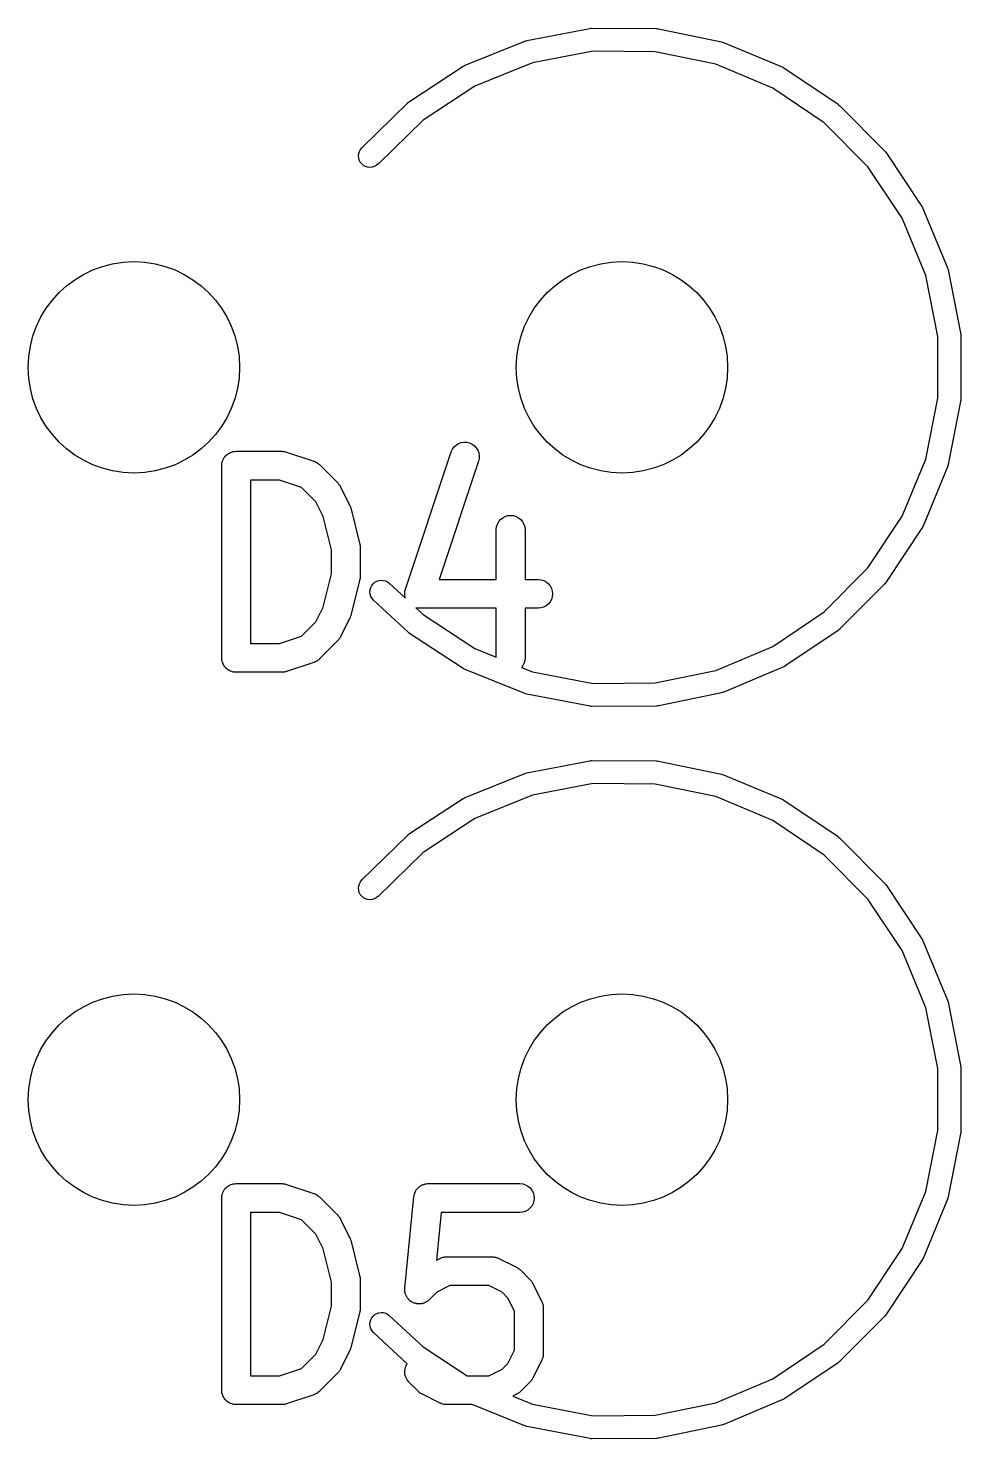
# Model space of a CAD drawing. Extents: x 47 to 146.1, y -90.2 to -39.3.
# Drawn here: x 62.95 to 67.8, y -58.91 to -51.58 of the extents above; entities that cross this region are included whole.
import ezdxf

# ---------------------------------------------------------------- set-up
doc = ezdxf.new("R2010")
doc.units = 0
doc.header["$MEASUREMENT"] = 0
doc.layers.add('BLACK', color=7, linetype='CONTINUOUS')

msp = doc.modelspace()

# ---------------------------------------------------------------- linework, layer by layer
at = {"layer": 'BLACK', "linetype": 'CONTINUOUS'}
for p, q in [((65.5454, -51.6393), (65.8735, -51.5767)), ((65.8735, -51.5767), (65.8743, -51.5765)), ((65.8743, -51.5765), (65.8797, -51.5761)), ((65.8797, -51.5761), (65.8852, -51.5756)), ((65.8852, -51.5756), (66.2192, -51.5779)), ((66.2192, -51.5779), (66.22, -51.5779)), ((66.22, -51.5779), (66.2254, -51.5786)), ((66.2254, -51.5786), (66.2308, -51.5791)), ((66.2308, -51.5791), (66.558, -51.6463)), ((65.2245, -51.7677), (65.5342, -51.6426)), ((65.5342, -51.6426), (65.5349, -51.6423)), ((65.5349, -51.6423), (65.5402, -51.6408)), ((65.5402, -51.6408), (65.5454, -51.6393)), ((66.558, -51.6463), (66.5588, -51.6464)), ((66.5588, -51.6464), (66.564, -51.6481)), ((66.564, -51.6481), (66.5692, -51.6497)), ((66.5692, -51.6497), (66.8771, -51.7791)), ((65.8902, -51.6956), (65.5737, -51.756)), ((66.2125, -51.6979), (65.8902, -51.6956)), ((66.5281, -51.7626), (66.2125, -51.6979)), ((64.9346, -51.9561), (65.2141, -51.7732)), ((65.2141, -51.7732), (65.2148, -51.7727)), ((65.2148, -51.7727), (65.2197, -51.7702)), ((65.2197, -51.7702), (65.2245, -51.7677)), ((65.5737, -51.756), (65.2749, -51.8768)), ((66.8252, -51.8875), (66.5281, -51.7626)), ((66.8771, -51.7791), (66.8779, -51.7795)), ((66.8779, -51.7795), (66.8827, -51.7821)), ((66.8827, -51.7821), (66.8874, -51.7847)), ((66.8874, -51.7847), (67.1644, -51.9715)), ((65.2749, -51.8768), (65.0053, -52.0533)), ((64.9304, -51.9595), (64.9346, -51.9561)), ((67.0924, -52.0677), (66.8252, -51.8875)), ((64.6869, -52.1971), (64.9255, -51.9634)), ((64.9255, -51.9634), (64.9261, -51.9628)), ((64.9261, -51.9628), (64.9304, -51.9595)), ((67.1644, -51.9715), (67.1651, -51.9719)), ((67.1651, -51.9719), (67.1692, -51.9754)), ((67.1692, -51.9754), (67.1734, -51.9789)), ((67.1734, -51.9789), (67.4088, -52.2159)), ((65.0053, -52.0533), (64.7708, -52.2829)), ((67.3195, -52.2963), (67.0924, -52.0677)), ((64.6689, -52.2392), (64.6702, -52.2275)), ((64.6698, -52.2508), (64.6689, -52.2392)), ((64.6731, -52.2621), (64.6698, -52.2508)), ((64.6702, -52.2275), (64.6737, -52.2164)), ((64.6737, -52.2164), (64.6793, -52.2061)), ((64.6793, -52.2061), (64.6869, -52.1971)), ((67.4088, -52.2159), (67.4094, -52.2165)), ((67.4094, -52.2165), (67.4128, -52.2208)), ((67.4128, -52.2208), (67.4162, -52.225)), ((67.4162, -52.225), (67.601, -52.5032)), ((64.6784, -52.2725), (64.6731, -52.2621)), ((64.6857, -52.2817), (64.6784, -52.2725)), ((64.6946, -52.2893), (64.6857, -52.2817)), ((64.7048, -52.295), (64.6946, -52.2893)), ((64.716, -52.2986), (64.7048, -52.295)), ((64.7276, -52.3), (64.716, -52.2986)), ((64.7393, -52.2991), (64.7276, -52.3)), ((64.7505, -52.2959), (64.7393, -52.2991)), ((64.761, -52.2907), (64.7505, -52.2959)), ((64.7702, -52.2834), (64.761, -52.2907)), ((64.7708, -52.2829), (64.7702, -52.2834)), ((67.4978, -52.5647), (67.3195, -52.2963)), ((67.601, -52.5032), (67.6015, -52.5039)), ((67.6015, -52.5039), (67.604, -52.5087)), ((67.604, -52.5087), (67.6065, -52.5135)), ((67.6065, -52.5135), (67.7339, -52.8223)), ((67.6207, -52.8626), (67.4978, -52.5647)), ((67.7339, -52.8223), (67.7342, -52.8231)), ((67.7342, -52.8231), (67.7357, -52.8284)), ((67.7357, -52.8284), (67.7372, -52.8335)), ((67.7372, -52.8335), (67.8021, -53.1612)), ((67.6833, -53.1787), (67.6207, -52.8626)), ((67.6833, -53.501), (67.6833, -53.1787)), ((67.8021, -53.1612), (67.8023, -53.162)), ((67.8023, -53.162), (67.8028, -53.1674)), ((67.8028, -53.1674), (67.8033, -53.1728)), ((67.8033, -53.1728), (67.8033, -53.5069)), ((67.6207, -53.8171), (67.6833, -53.501)), ((67.8022, -53.5185), (67.7373, -53.8462)), ((67.8027, -53.5131), (67.8022, -53.5185)), ((67.8033, -53.5077), (67.8027, -53.5131)), ((67.8033, -53.5069), (67.8033, -53.5077)), ((63.9849, -53.7938), (63.9904, -53.7893)), ((63.9904, -53.7893), (63.9906, -53.7892)), ((63.9906, -53.7892), (63.9908, -53.789)), ((63.9908, -53.789), (63.9971, -53.7857)), ((63.9971, -53.7857), (64.0033, -53.7824)), ((64.0033, -53.7824), (64.0036, -53.7823)), ((64.0036, -53.7823), (64.0038, -53.7822)), ((64.0038, -53.7822), (64.0106, -53.7802)), ((64.0106, -53.7802), (64.0173, -53.7782)), ((64.0173, -53.7782), (64.0176, -53.7781)), ((64.0176, -53.7781), (64.0178, -53.7781)), ((64.0178, -53.7781), (64.0249, -53.7774)), ((64.0249, -53.7774), (64.0319, -53.7767)), ((64.0319, -53.7767), (64.27, -53.7767)), ((64.27, -53.7767), (64.271, -53.7768)), ((64.271, -53.7768), (64.2752, -53.7772)), ((64.2752, -53.7772), (64.2794, -53.7773)), ((64.2794, -53.7773), (64.2825, -53.778)), ((64.2825, -53.778), (64.2856, -53.7784)), ((64.2856, -53.7784), (64.2896, -53.7797)), ((64.2896, -53.7797), (64.2937, -53.7806)), ((64.2937, -53.7806), (64.4366, -53.8282)), ((64.9131, -54.4947), (65.1512, -53.7804)), ((65.1512, -53.7804), (65.1516, -53.7794)), ((65.1516, -53.7794), (65.1577, -53.7661)), ((65.1577, -53.7661), (65.1663, -53.7543)), ((65.1663, -53.7543), (65.1771, -53.7444)), ((65.1771, -53.7444), (65.1895, -53.7367)), ((65.1895, -53.7367), (65.2033, -53.7316)), ((65.2033, -53.7316), (65.2177, -53.7293)), ((65.2177, -53.7293), (65.2323, -53.7298)), ((65.2323, -53.7298), (65.2466, -53.7331)), ((65.2466, -53.7331), (65.2599, -53.7392)), ((65.2599, -53.7392), (65.2718, -53.7477)), ((65.2718, -53.7477), (65.2818, -53.7584)), ((65.2818, -53.7584), (65.2896, -53.7708)), ((65.2896, -53.7708), (65.2948, -53.7845)), ((65.2948, -53.7845), (65.2972, -53.7989)), ((63.9569, -53.8507), (63.9577, -53.8437)), ((63.9569, -53.8512), (63.9569, -53.8507)), ((63.9569, -53.8517), (63.9569, -53.8512)), ((63.9569, -53.8512), (63.9569, -53.8512)), ((63.9569, -53.8512), (63.9569, -53.8512)), ((63.9569, -54.8517), (63.9569, -53.8517)), ((63.9577, -53.8437), (63.9584, -53.8367)), ((63.9584, -53.8367), (63.9585, -53.8364)), ((63.9585, -53.8362), (63.9607, -53.8295)), ((63.9585, -53.8364), (63.9585, -53.8362)), ((63.9607, -53.8295), (63.9628, -53.8227)), ((63.9628, -53.8227), (63.9629, -53.8224)), ((63.9629, -53.8224), (63.963, -53.8222)), ((63.963, -53.8222), (63.9664, -53.816)), ((63.9664, -53.816), (63.9697, -53.8098)), ((63.9697, -53.8098), (63.9699, -53.8096)), ((63.9699, -53.8096), (63.97, -53.8094)), ((63.97, -53.8094), (63.9746, -53.804)), ((63.9746, -53.804), (63.9791, -53.7985)), ((63.9791, -53.7985), (63.9793, -53.7984)), ((63.9793, -53.7984), (63.9794, -53.7982)), ((63.9794, -53.7982), (63.9849, -53.7938)), ((64.4366, -53.8282), (64.4376, -53.8286)), ((64.4376, -53.8286), (64.4396, -53.8295)), ((64.4396, -53.8295), (64.4417, -53.8301)), ((64.4417, -53.8301), (64.4462, -53.8325)), ((64.4462, -53.8325), (64.4508, -53.8347)), ((64.4508, -53.8347), (64.4526, -53.836)), ((64.4526, -53.836), (64.4546, -53.837)), ((64.4546, -53.837), (64.4585, -53.8403)), ((64.4585, -53.8403), (64.4627, -53.8433)), ((64.4627, -53.8433), (64.4642, -53.8449)), ((64.4642, -53.8449), (64.4659, -53.8463)), ((64.4659, -53.8463), (64.5611, -53.9416)), ((65.2935, -53.8278), (65.0883, -54.4434)), ((65.2968, -53.8136), (65.2935, -53.8278)), ((65.2972, -53.7989), (65.2968, -53.8136)), ((67.498, -54.1151), (67.6207, -53.8171)), ((67.7339, -53.8574), (67.6067, -54.1662)), ((67.7355, -53.8522), (67.7339, -53.8574)), ((67.7372, -53.847), (67.7355, -53.8522)), ((67.7373, -53.8462), (67.7372, -53.847)), ((64.1069, -53.9267), (64.1069, -54.7767)), ((64.2578, -53.9267), (64.1069, -53.9267)), ((64.3723, -53.9649), (64.2578, -53.9267)), ((64.4465, -54.039), (64.3723, -53.9649)), ((64.5611, -53.9416), (64.5619, -53.9423)), ((64.5619, -53.9423), (64.5645, -53.9456)), ((64.5645, -53.9456), (64.5674, -53.9487)), ((64.5674, -53.9487), (64.569, -53.9513)), ((64.569, -53.9513), (64.571, -53.9538)), ((64.571, -53.9538), (64.5729, -53.9575)), ((64.5729, -53.9575), (64.5752, -53.9611)), ((64.5752, -53.9611), (64.6228, -54.0563)), ((64.4849, -54.116), (64.4465, -54.039)), ((64.6228, -54.0563), (64.6233, -54.0572)), ((64.6233, -54.0572), (64.6234, -54.0576)), ((64.6234, -54.0576), (64.6236, -54.0579)), ((64.6236, -54.0579), (64.6259, -54.0645)), ((64.6259, -54.0645), (64.6283, -54.071)), ((64.6283, -54.071), (64.6284, -54.0713)), ((64.6284, -54.0713), (64.6285, -54.0717)), ((64.6285, -54.0717), (64.6761, -54.2621)), ((64.5283, -54.2896), (64.4849, -54.116)), ((65.3871, -54.1695), (65.3915, -54.1555)), ((65.3915, -54.1555), (65.3986, -54.1427)), ((65.3986, -54.1427), (65.408, -54.1315)), ((65.408, -54.1315), (65.4194, -54.1223)), ((65.4194, -54.1223), (65.4324, -54.1155)), ((65.4324, -54.1155), (65.4464, -54.1114)), ((65.4464, -54.1114), (65.461, -54.1101)), ((65.461, -54.1101), (65.4756, -54.1116)), ((65.4756, -54.1116), (65.4895, -54.1159)), ((65.4895, -54.1159), (65.5024, -54.1229)), ((65.5024, -54.1229), (65.5137, -54.1322)), ((65.5137, -54.1322), (65.5229, -54.1436)), ((65.5229, -54.1436), (65.5298, -54.1565)), ((65.5298, -54.1565), (65.534, -54.1705)), ((67.3197, -54.3835), (67.498, -54.1151)), ((65.3855, -54.184), (65.3871, -54.1695)), ((65.3855, -54.1851), (65.3855, -54.184)), ((65.3855, -54.4434), (65.3855, -54.1851)), ((65.534, -54.1705), (65.5355, -54.1851)), ((65.5355, -54.1851), (65.5355, -54.4434)), ((67.6012, -54.1766), (67.4164, -54.4548)), ((67.6038, -54.1717), (67.6012, -54.1766)), ((67.6064, -54.167), (67.6038, -54.1717)), ((67.6067, -54.1662), (67.6064, -54.167)), ((64.5283, -54.4139), (64.5283, -54.2896)), ((64.6761, -54.2621), (64.6763, -54.2631)), ((64.6763, -54.2631), (64.6765, -54.2645)), ((64.6765, -54.2645), (64.6769, -54.2657)), ((64.6769, -54.2657), (64.6775, -54.2717)), ((64.6775, -54.2717), (64.6783, -54.2777)), ((64.6783, -54.2777), (64.6782, -54.279)), ((64.6782, -54.279), (64.6783, -54.2803)), ((64.6783, -54.2803), (64.6783, -54.4232)), ((64.4849, -54.5875), (64.5283, -54.4139)), ((64.6761, -54.4414), (64.6285, -54.6318)), ((64.6763, -54.44), (64.6761, -54.4414)), ((64.6767, -54.4388), (64.6763, -54.44)), ((64.6774, -54.4328), (64.6767, -54.4388)), ((64.6782, -54.4269), (64.6774, -54.4328)), ((64.6783, -54.4242), (64.6782, -54.4255)), ((64.6782, -54.4255), (64.6782, -54.4269)), ((64.6783, -54.4232), (64.6783, -54.4242)), ((64.7536, -54.4585), (64.7638, -54.4527)), ((64.7638, -54.4527), (64.7748, -54.4489)), ((64.7748, -54.4489), (64.7865, -54.4474)), ((64.7865, -54.4474), (64.7981, -54.4482)), ((64.7981, -54.4482), (64.8095, -54.4512)), ((64.8095, -54.4512), (64.82, -54.4563)), ((65.0883, -54.4434), (65.3855, -54.4434)), ((65.5355, -54.4434), (65.6033, -54.4434)), ((65.6033, -54.4434), (65.6044, -54.4434)), ((65.6044, -54.4434), (65.6189, -54.4451)), ((65.6189, -54.4451), (65.6329, -54.4495)), ((65.6329, -54.4495), (65.6457, -54.4565)), ((67.0926, -54.6122), (67.3197, -54.3835)), ((64.7285, -54.5089), (64.7293, -54.4973)), ((64.7299, -54.5206), (64.7285, -54.5089)), ((64.7293, -54.4973), (64.7324, -54.486)), ((64.7336, -54.5317), (64.7299, -54.5206)), ((64.7324, -54.486), (64.7376, -54.4755)), ((64.7376, -54.4755), (64.7448, -54.4662)), ((64.7448, -54.4662), (64.7536, -54.4585)), ((64.82, -54.4563), (64.8293, -54.4634)), ((64.8293, -54.4634), (64.9131, -54.5413)), ((64.9093, -54.5179), (64.9098, -54.5134)), ((64.9095, -54.5207), (64.9093, -54.5179)), ((64.9095, -54.5236), (64.9095, -54.5207)), ((64.9102, -54.528), (64.9095, -54.5236)), ((64.9098, -54.5134), (64.9099, -54.509)), ((64.9099, -54.509), (64.9105, -54.5062)), ((64.9105, -54.5062), (64.9108, -54.5033)), ((64.9108, -54.5033), (64.9121, -54.4991)), ((64.9121, -54.4991), (64.9131, -54.4947)), ((65.6457, -54.4565), (65.6569, -54.4659)), ((65.6569, -54.4659), (65.6661, -54.4773)), ((65.6661, -54.4773), (65.6729, -54.4903)), ((65.6729, -54.4903), (65.677, -54.5044)), ((65.6783, -54.5189), (65.6768, -54.5335)), ((65.677, -54.5044), (65.6783, -54.5189)), ((67.409, -54.4639), (67.1736, -54.7009)), ((67.4124, -54.4596), (67.409, -54.4639)), ((67.4159, -54.4555), (67.4124, -54.4596)), ((67.4164, -54.4548), (67.4159, -54.4555)), ((64.4465, -54.6645), (64.4849, -54.5875)), ((64.7394, -54.5419), (64.7336, -54.5317)), ((64.747, -54.5507), (64.7394, -54.5419)), ((64.7476, -54.5513), (64.747, -54.5507)), ((64.9269, -54.7179), (64.7476, -54.5513)), ((64.9106, -54.5325), (64.9102, -54.528)), ((64.9114, -54.5352), (64.9106, -54.5325)), ((64.9119, -54.538), (64.9114, -54.5352)), ((64.9131, -54.5413), (64.9119, -54.538)), ((64.9687, -54.5918), (64.9668, -54.5912)), ((64.9668, -54.5912), (65.0048, -54.6265)), ((64.9715, -54.5921), (64.9687, -54.5918)), ((64.9743, -54.5927), (64.9715, -54.5921)), ((64.9788, -54.5929), (64.9743, -54.5927)), ((64.9832, -54.5934), (64.9788, -54.5929)), ((64.9843, -54.5934), (64.9832, -54.5934)), ((65.3855, -54.5934), (64.9843, -54.5934)), ((65.3855, -54.8479), (65.3855, -54.5934)), ((65.6033, -54.5934), (65.5355, -54.5934)), ((65.5355, -54.5934), (65.5355, -54.8517)), ((65.6179, -54.592), (65.6033, -54.5934)), ((65.6319, -54.5878), (65.6179, -54.592)), ((65.6448, -54.5809), (65.6319, -54.5878)), ((65.6562, -54.5716), (65.6448, -54.5809)), ((65.6655, -54.5604), (65.6562, -54.5716)), ((65.6725, -54.5475), (65.6655, -54.5604)), ((65.6768, -54.5335), (65.6725, -54.5475)), ((64.3723, -54.7386), (64.4465, -54.6645)), ((64.6228, -54.6472), (64.5752, -54.7424)), ((64.6229, -54.6469), (64.6228, -54.6472)), ((64.6231, -54.6466), (64.6229, -54.6469)), ((64.6255, -54.6401), (64.6231, -54.6466)), ((64.628, -54.6335), (64.6255, -54.6401)), ((64.6281, -54.6332), (64.628, -54.6335)), ((64.6282, -54.6329), (64.6281, -54.6332)), ((64.6285, -54.6318), (64.6282, -54.6329)), ((65.0048, -54.6265), (65.2751, -54.8033)), ((66.8255, -54.7924), (67.0926, -54.6122)), ((64.2578, -54.7767), (64.3723, -54.7386)), ((64.5724, -54.7469), (64.5704, -54.7506)), ((64.5747, -54.7434), (64.5724, -54.7469)), ((64.5752, -54.7424), (64.5747, -54.7434)), ((64.9306, -54.7207), (64.9269, -54.7179)), ((64.9342, -54.7236), (64.9306, -54.7207)), ((64.9348, -54.7241), (64.9342, -54.7236)), ((65.2144, -54.907), (64.9348, -54.7241)), ((67.1646, -54.7084), (66.8877, -54.8952)), ((67.1688, -54.7049), (67.1646, -54.7084)), ((67.173, -54.7015), (67.1688, -54.7049)), ((67.1736, -54.7009), (67.173, -54.7015)), ((64.1069, -54.7767), (64.2578, -54.7767)), ((64.5611, -54.7619), (64.4659, -54.8572)), ((64.5638, -54.7587), (64.5611, -54.7619)), ((64.5667, -54.7556), (64.5638, -54.7587)), ((64.5684, -54.753), (64.5667, -54.7556)), ((64.5704, -54.7506), (64.5684, -54.753)), ((65.2751, -54.8033), (65.3855, -54.8479)), ((66.5284, -54.9173), (66.8255, -54.7924)), ((63.9576, -54.8588), (63.9569, -54.8517)), ((63.9582, -54.8658), (63.9576, -54.8588)), ((63.9583, -54.8661), (63.9582, -54.8658)), ((63.9583, -54.8663), (63.9583, -54.8661)), ((63.9604, -54.8731), (63.9583, -54.8663)), ((63.9624, -54.8798), (63.9604, -54.8731)), ((63.9625, -54.8801), (63.9624, -54.8798)), ((63.9626, -54.8803), (63.9625, -54.8801)), ((63.9659, -54.8866), (63.9626, -54.8803)), ((63.9691, -54.8928), (63.9659, -54.8866)), ((63.9693, -54.893), (63.9691, -54.8928)), ((63.9694, -54.8932), (63.9693, -54.893)), ((63.9739, -54.8988), (63.9694, -54.8932)), ((64.4366, -54.8753), (64.2937, -54.9229)), ((64.4386, -54.8744), (64.4366, -54.8753)), ((64.4407, -54.8738), (64.4386, -54.8744)), ((64.4453, -54.8714), (64.4407, -54.8738)), ((64.4499, -54.8693), (64.4453, -54.8714)), ((64.4517, -54.868), (64.4499, -54.8693)), ((64.4537, -54.867), (64.4517, -54.868)), ((64.4577, -54.8638), (64.4537, -54.867)), ((64.4619, -54.8609), (64.4577, -54.8638)), ((64.4634, -54.8593), (64.4619, -54.8609)), ((64.4651, -54.8579), (64.4634, -54.8593)), ((64.4659, -54.8572), (64.4651, -54.8579)), ((65.5224, -54.8941), (65.5167, -54.9009)), ((65.5294, -54.8813), (65.5224, -54.8941)), ((65.5338, -54.8673), (65.5294, -54.8813)), ((65.5355, -54.8528), (65.5338, -54.8673)), ((65.5355, -54.8517), (65.5355, -54.8528)), ((63.9783, -54.9042), (63.9739, -54.8988)), ((63.9785, -54.9044), (63.9783, -54.9042)), ((63.9787, -54.9046), (63.9785, -54.9044)), ((63.9841, -54.9091), (63.9787, -54.9046)), ((63.9895, -54.9136), (63.9841, -54.9091)), ((63.9898, -54.9138), (63.9895, -54.9136)), ((63.99, -54.9139), (63.9898, -54.9138)), ((63.9962, -54.9173), (63.99, -54.9139)), ((64.0024, -54.9207), (63.9962, -54.9173)), ((64.0026, -54.9208), (64.0024, -54.9207)), ((64.0028, -54.9209), (64.0026, -54.9208)), ((64.0096, -54.923), (64.0028, -54.9209)), ((64.0163, -54.9251), (64.0096, -54.923)), ((64.0166, -54.9251), (64.0163, -54.9251)), ((64.0168, -54.9252), (64.0166, -54.9251)), ((64.0238, -54.9259), (64.0168, -54.9252)), ((64.0309, -54.9267), (64.0238, -54.9259)), ((64.0314, -54.9267), (64.0309, -54.9267)), ((64.0319, -54.9267), (64.0314, -54.9267)), ((64.0314, -54.9267), (64.0314, -54.9267)), ((64.0314, -54.9267), (64.0314, -54.9267)), ((64.27, -54.9267), (64.0319, -54.9267)), ((64.2742, -54.9263), (64.27, -54.9267)), ((64.2784, -54.9263), (64.2742, -54.9263)), ((64.2815, -54.9256), (64.2784, -54.9263)), ((64.2846, -54.9253), (64.2815, -54.9256)), ((64.2886, -54.9241), (64.2846, -54.9253)), ((64.2927, -54.9232), (64.2886, -54.9241)), ((64.2937, -54.9229), (64.2927, -54.9232)), ((65.2192, -54.9095), (65.2144, -54.907)), ((65.224, -54.9121), (65.2192, -54.9095)), ((65.2247, -54.9124), (65.224, -54.9121)), ((65.5344, -55.0375), (65.2247, -54.9124)), ((65.5167, -54.9009), (65.5739, -54.924)), ((65.5739, -54.924), (65.8905, -54.9844)), ((66.2127, -54.9821), (66.5284, -54.9173)), ((66.8774, -54.9007), (66.5695, -55.0302)), ((66.8822, -54.8982), (66.8774, -54.9007)), ((66.887, -54.8956), (66.8822, -54.8982)), ((66.8877, -54.8952), (66.887, -54.8956)), ((65.5397, -55.039), (65.5344, -55.0375)), ((65.5449, -55.0407), (65.5397, -55.039)), ((65.5457, -55.0408), (65.5449, -55.0407)), ((65.8738, -55.1034), (65.5457, -55.0408)), ((65.8905, -54.9844), (66.2127, -54.9821)), ((66.5583, -55.0337), (66.2311, -55.1009)), ((66.5635, -55.0321), (66.5583, -55.0337)), ((66.5687, -55.0305), (66.5635, -55.0321)), ((66.5695, -55.0302), (66.5687, -55.0305)), ((65.8792, -55.1039), (65.8738, -55.1034)), ((65.8846, -55.1044), (65.8792, -55.1039)), ((65.8855, -55.1044), (65.8846, -55.1044)), ((66.2195, -55.1021), (65.8855, -55.1044)), ((66.2249, -55.1015), (66.2195, -55.1021)), ((66.2303, -55.101), (66.2249, -55.1015)), ((66.2311, -55.1009), (66.2303, -55.101)), ((65.5454, -55.4493), (65.8735, -55.3867)), ((65.8735, -55.3867), (65.8743, -55.3865)), ((65.8743, -55.3865), (65.8797, -55.3861)), ((65.8797, -55.3861), (65.8852, -55.3856)), ((65.8852, -55.3856), (66.2192, -55.3879)), ((66.2192, -55.3879), (66.22, -55.3879)), ((66.22, -55.3879), (66.2254, -55.3886)), ((66.2254, -55.3886), (66.2308, -55.3891)), ((66.2308, -55.3891), (66.558, -55.4563)), ((65.2245, -55.5777), (65.5342, -55.4526)), ((65.5342, -55.4526), (65.5349, -55.4523)), ((65.5349, -55.4523), (65.5402, -55.4508)), ((65.5402, -55.4508), (65.5454, -55.4493)), ((66.558, -55.4563), (66.5588, -55.4564)), ((66.5588, -55.4564), (66.564, -55.4581)), ((66.564, -55.4581), (66.5692, -55.4597)), ((66.5692, -55.4597), (66.8771, -55.5891)), ((65.8902, -55.5056), (65.5737, -55.566)), ((66.2125, -55.5079), (65.8902, -55.5056)), ((66.5281, -55.5726), (66.2125, -55.5079)), ((64.9346, -55.7661), (65.2141, -55.5832)), ((65.2141, -55.5832), (65.2148, -55.5827)), ((65.2148, -55.5827), (65.2197, -55.5802)), ((65.2197, -55.5802), (65.2245, -55.5777)), ((65.5737, -55.566), (65.2749, -55.6868)), ((66.8252, -55.6975), (66.5281, -55.5726)), ((66.8771, -55.5891), (66.8779, -55.5895)), ((66.8779, -55.5895), (66.8827, -55.5921)), ((66.8827, -55.5921), (66.8874, -55.5947)), ((66.8874, -55.5947), (67.1644, -55.7815)), ((65.2749, -55.6868), (65.0053, -55.8633)), ((67.0924, -55.8777), (66.8252, -55.6975)), ((64.6869, -56.0071), (64.9255, -55.7734)), ((64.9255, -55.7734), (64.9261, -55.7728)), ((64.9261, -55.7728), (64.9304, -55.7695)), ((64.9304, -55.7695), (64.9346, -55.7661)), ((67.1644, -55.7815), (67.1651, -55.7819)), ((67.1651, -55.7819), (67.1692, -55.7854)), ((67.1692, -55.7854), (67.1734, -55.7889)), ((67.1734, -55.7889), (67.4088, -56.0259)), ((65.0053, -55.8633), (64.7708, -56.0929)), ((67.3195, -56.1063), (67.0924, -55.8777)), ((64.6689, -56.0492), (64.6702, -56.0375)), ((64.6698, -56.0608), (64.6689, -56.0492)), ((64.6731, -56.0721), (64.6698, -56.0608)), ((64.6702, -56.0375), (64.6737, -56.0264)), ((64.6737, -56.0264), (64.6793, -56.0161)), ((64.6793, -56.0161), (64.6869, -56.0071)), ((67.4088, -56.0259), (67.4094, -56.0265)), ((67.4094, -56.0265), (67.4128, -56.0308)), ((67.4128, -56.0308), (67.4162, -56.035)), ((67.4162, -56.035), (67.601, -56.3132)), ((64.6784, -56.0825), (64.6731, -56.0721)), ((64.6857, -56.0917), (64.6784, -56.0825)), ((64.6946, -56.0993), (64.6857, -56.0917)), ((64.7048, -56.105), (64.6946, -56.0993)), ((64.716, -56.1086), (64.7048, -56.105)), ((64.7276, -56.11), (64.716, -56.1086)), ((64.7393, -56.1091), (64.7276, -56.11)), ((64.7505, -56.1059), (64.7393, -56.1091)), ((64.761, -56.1007), (64.7505, -56.1059)), ((64.7702, -56.0934), (64.761, -56.1007)), ((64.7708, -56.0929), (64.7702, -56.0934)), ((67.4978, -56.3747), (67.3195, -56.1063)), ((67.601, -56.3132), (67.6015, -56.3139)), ((67.6015, -56.3139), (67.604, -56.3187)), ((67.604, -56.3187), (67.6065, -56.3235)), ((67.6065, -56.3235), (67.7339, -56.6323)), ((67.6207, -56.6726), (67.4978, -56.3747)), ((67.7339, -56.6323), (67.7342, -56.6331)), ((67.7342, -56.6331), (67.7357, -56.6384)), ((67.7357, -56.6384), (67.7372, -56.6435)), ((67.7372, -56.6435), (67.8021, -56.9712)), ((67.6833, -56.9887), (67.6207, -56.6726)), ((67.6833, -57.311), (67.6833, -56.9887)), ((67.8021, -56.9712), (67.8023, -56.972)), ((67.8023, -56.972), (67.8028, -56.9774)), ((67.8028, -56.9774), (67.8033, -56.9828)), ((67.8033, -56.9828), (67.8033, -57.3169)), ((67.6207, -57.6271), (67.6833, -57.311)), ((67.8022, -57.3285), (67.7373, -57.6562)), ((67.8027, -57.3231), (67.8022, -57.3285)), ((67.8033, -57.3177), (67.8027, -57.3231)), ((67.8033, -57.3169), (67.8033, -57.3177)), ((63.9746, -57.6139), (63.9791, -57.6085)), ((63.9791, -57.6085), (63.9793, -57.6084)), ((63.9793, -57.6084), (63.9794, -57.6082)), ((63.9794, -57.6082), (63.9849, -57.6038)), ((63.9849, -57.6038), (63.9904, -57.5993)), ((63.9904, -57.5993), (63.9906, -57.5992)), ((63.9906, -57.5992), (63.9908, -57.599)), ((63.9908, -57.599), (63.9971, -57.5957)), ((63.9971, -57.5957), (64.0033, -57.5924)), ((64.0033, -57.5924), (64.0036, -57.5923)), ((64.0036, -57.5923), (64.0038, -57.5922)), ((64.0038, -57.5922), (64.0106, -57.5902)), ((64.0106, -57.5902), (64.0173, -57.5882)), ((64.0173, -57.5882), (64.0176, -57.5881)), ((64.0176, -57.5881), (64.0178, -57.5881)), ((64.0178, -57.5881), (64.0249, -57.5874)), ((64.0249, -57.5874), (64.0319, -57.5867)), ((64.0319, -57.5867), (64.27, -57.5867)), ((64.27, -57.5867), (64.271, -57.5868)), ((64.271, -57.5868), (64.2752, -57.5872)), ((64.2752, -57.5872), (64.2794, -57.5873)), ((64.2794, -57.5873), (64.2825, -57.588)), ((64.2825, -57.588), (64.2856, -57.5884)), ((64.2856, -57.5884), (64.2896, -57.5897)), ((64.2896, -57.5897), (64.2937, -57.5906)), ((64.2937, -57.5906), (64.4366, -57.6382)), ((64.9769, -57.6111), (64.9791, -57.6085)), ((64.9791, -57.6085), (64.9822, -57.606)), ((64.9822, -57.606), (64.985, -57.6032)), ((64.985, -57.6032), (64.9878, -57.6014)), ((64.9878, -57.6014), (64.9904, -57.5993)), ((64.9904, -57.5993), (64.9939, -57.5974)), ((64.9939, -57.5974), (64.9973, -57.5952)), ((64.9973, -57.5952), (65.0004, -57.594)), ((65.0004, -57.594), (65.0033, -57.5924)), ((65.0033, -57.5924), (65.0072, -57.5912)), ((65.0072, -57.5912), (65.0109, -57.5898)), ((65.0109, -57.5898), (65.0141, -57.5891)), ((65.0141, -57.5891), (65.0173, -57.5882)), ((65.0173, -57.5882), (65.0213, -57.5878)), ((65.0213, -57.5878), (65.0252, -57.587)), ((65.0252, -57.587), (65.0286, -57.5871)), ((65.0286, -57.5871), (65.0319, -57.5867)), ((65.0319, -57.5867), (65.5081, -57.5867)), ((65.5081, -57.5867), (65.5091, -57.5868)), ((65.5091, -57.5868), (65.5237, -57.5884)), ((65.5237, -57.5884), (65.5376, -57.5928)), ((65.5376, -57.5928), (65.5505, -57.5999)), ((65.5505, -57.5999), (65.5617, -57.6093)), ((65.5617, -57.6093), (65.5709, -57.6207)), ((63.9569, -57.6607), (63.9577, -57.6537)), ((63.9569, -57.6612), (63.9569, -57.6607)), ((63.9569, -57.6617), (63.9569, -57.6612)), ((63.9569, -57.6612), (63.9569, -57.6612)), ((63.9569, -57.6612), (63.9569, -57.6612)), ((63.9569, -58.6617), (63.9569, -57.6617)), ((63.9577, -57.6537), (63.9584, -57.6467)), ((63.9584, -57.6467), (63.9585, -57.6464)), ((63.9585, -57.6462), (63.9607, -57.6395)), ((63.9585, -57.6464), (63.9585, -57.6462)), ((63.9607, -57.6395), (63.9628, -57.6327)), ((63.9628, -57.6327), (63.9629, -57.6324)), ((63.9629, -57.6324), (63.963, -57.6322)), ((63.963, -57.6322), (63.9664, -57.626)), ((63.9664, -57.626), (63.9697, -57.6198)), ((63.9697, -57.6198), (63.9699, -57.6196)), ((63.9699, -57.6196), (63.97, -57.6194)), ((63.97, -57.6194), (63.9746, -57.6139)), ((64.4366, -57.6382), (64.4376, -57.6386)), ((64.4376, -57.6386), (64.4396, -57.6395)), ((64.4396, -57.6395), (64.4417, -57.6401)), ((64.4417, -57.6401), (64.4462, -57.6425)), ((64.4462, -57.6425), (64.4508, -57.6447)), ((64.4508, -57.6447), (64.4526, -57.646)), ((64.4526, -57.646), (64.4546, -57.647)), ((64.4546, -57.647), (64.4585, -57.6503)), ((64.4585, -57.6503), (64.4627, -57.6533)), ((64.4627, -57.6533), (64.4642, -57.6549)), ((64.4642, -57.6549), (64.4659, -57.6563)), ((64.4659, -57.6563), (64.5611, -57.7516)), ((64.9097, -58.1305), (64.9573, -57.6543)), ((64.9573, -57.6543), (64.9574, -57.6532)), ((64.9574, -57.6532), (64.9581, -57.65)), ((64.9581, -57.65), (64.9584, -57.6467)), ((64.9584, -57.6467), (64.9596, -57.6428)), ((64.9596, -57.6428), (64.9605, -57.6389)), ((64.9605, -57.6389), (64.9618, -57.6359)), ((64.9618, -57.6359), (64.9628, -57.6327)), ((64.9628, -57.6327), (64.9647, -57.6292)), ((64.9647, -57.6292), (64.9663, -57.6255)), ((64.9663, -57.6255), (64.9681, -57.6227)), ((64.9681, -57.6227), (64.9697, -57.6198)), ((64.9697, -57.6198), (64.9723, -57.6167)), ((64.9723, -57.6167), (64.9745, -57.6134)), ((64.9745, -57.6134), (64.9769, -57.6111)), ((65.5709, -57.6207), (65.5776, -57.6336)), ((65.5816, -57.6768), (65.5772, -57.6908)), ((65.5776, -57.6336), (65.5818, -57.6477)), ((65.5831, -57.6623), (65.5816, -57.6768)), ((65.5818, -57.6477), (65.5831, -57.6623)), ((67.498, -57.9251), (67.6207, -57.6271)), ((67.7339, -57.6674), (67.6067, -57.9762)), ((67.7355, -57.6622), (67.7339, -57.6674)), ((67.7372, -57.657), (67.7355, -57.6622)), ((67.7373, -57.6562), (67.7372, -57.657)), ((64.1069, -57.7367), (64.1069, -58.5867)), ((64.2578, -57.7367), (64.1069, -57.7367)), ((64.3723, -57.7749), (64.2578, -57.7367)), ((64.5611, -57.7516), (64.5619, -57.7523)), ((64.5619, -57.7523), (64.5645, -57.7556)), ((64.5645, -57.7556), (64.5674, -57.7587)), ((65.0998, -57.7367), (65.075, -57.9849)), ((65.5081, -57.7367), (65.0998, -57.7367)), ((65.5227, -57.7353), (65.5081, -57.7367)), ((65.5367, -57.7311), (65.5227, -57.7353)), ((65.5496, -57.7242), (65.5367, -57.7311)), ((65.5609, -57.715), (65.5496, -57.7242)), ((65.5703, -57.7037), (65.5609, -57.715)), ((65.5772, -57.6908), (65.5703, -57.7037)), ((64.4465, -57.849), (64.3723, -57.7749)), ((64.5674, -57.7587), (64.569, -57.7613)), ((64.569, -57.7613), (64.571, -57.7638)), ((64.571, -57.7638), (64.5729, -57.7675)), ((64.5729, -57.7675), (64.5752, -57.7711)), ((64.5752, -57.7711), (64.6228, -57.8663)), ((64.4849, -57.926), (64.4465, -57.849)), ((64.6228, -57.8663), (64.6233, -57.8672)), ((64.6233, -57.8672), (64.6234, -57.8676)), ((64.6234, -57.8676), (64.6236, -57.8679)), ((64.6236, -57.8679), (64.6259, -57.8745)), ((64.6259, -57.8745), (64.6283, -57.881)), ((64.6283, -57.881), (64.6284, -57.8813)), ((64.6284, -57.8813), (64.6285, -57.8817)), ((64.6285, -57.8817), (64.6761, -58.0721)), ((64.5283, -58.0996), (64.4849, -57.926)), ((65.075, -57.9849), (65.0936, -57.9756)), ((65.0936, -57.9756), (65.0945, -57.9752)), ((65.0945, -57.9752), (65.0966, -57.9744)), ((65.0966, -57.9744), (65.0986, -57.9734)), ((65.0986, -57.9734), (65.1035, -57.9719)), ((65.1035, -57.9719), (65.1083, -57.9701)), ((65.1083, -57.9701), (65.1105, -57.9698)), ((65.1105, -57.9698), (65.1126, -57.9691)), ((65.1126, -57.9691), (65.1177, -57.9686)), ((65.1177, -57.9686), (65.1227, -57.9678)), ((65.1227, -57.9678), (65.1249, -57.9679)), ((65.1249, -57.9679), (65.1271, -57.9677)), ((65.1271, -57.9677), (65.3652, -57.9677)), ((65.3652, -57.9677), (65.3663, -57.9677)), ((65.3663, -57.9677), (65.3685, -57.968)), ((65.3685, -57.968), (65.3707, -57.9679)), ((65.3707, -57.9679), (65.3757, -57.9688)), ((65.3757, -57.9688), (65.3808, -57.9693)), ((65.3808, -57.9693), (65.3829, -57.97)), ((65.3829, -57.97), (65.3851, -57.9704)), ((65.3851, -57.9704), (65.3899, -57.9722)), ((65.3899, -57.9722), (65.3948, -57.9738)), ((65.3948, -57.9738), (65.3967, -57.9748)), ((65.3967, -57.9748), (65.3988, -57.9756)), ((65.3988, -57.9756), (65.494, -58.0232)), ((67.3197, -58.1935), (67.498, -57.9251)), ((67.6067, -57.9762), (67.6064, -57.977)), ((65.494, -58.0232), (65.495, -58.0237)), ((65.495, -58.0237), (65.4985, -58.026)), ((65.4985, -58.026), (65.5022, -58.028)), ((65.5022, -58.028), (65.5046, -58.03)), ((65.5046, -58.03), (65.5072, -58.0317)), ((65.5072, -58.0317), (65.5103, -58.0346)), ((65.5103, -58.0346), (65.5135, -58.0373)), ((65.5135, -58.0373), (65.5611, -58.0849)), ((67.6012, -57.9866), (67.4164, -58.2648)), ((67.6037, -57.9818), (67.6012, -57.9866)), ((67.6064, -57.977), (67.6037, -57.9818)), ((64.5283, -58.2239), (64.5283, -58.0996)), ((64.6761, -58.0721), (64.6763, -58.0731)), ((64.6763, -58.0731), (64.6765, -58.0745)), ((64.6765, -58.0745), (64.6769, -58.0757)), ((64.6769, -58.0757), (64.6775, -58.0817)), ((64.6775, -58.0817), (64.6783, -58.0877)), ((64.6783, -58.0877), (64.6782, -58.089)), ((64.6782, -58.089), (64.6783, -58.0903)), ((64.6783, -58.0903), (64.6783, -58.2332)), ((65.1448, -58.1177), (65.0763, -58.152)), ((65.3475, -58.1177), (65.1448, -58.1177)), ((65.416, -58.152), (65.3475, -58.1177)), ((65.5611, -58.0849), (65.5619, -58.0856)), ((65.5619, -58.0856), (65.5645, -58.0889)), ((65.5645, -58.0889), (65.5674, -58.092)), ((65.5674, -58.092), (65.569, -58.0946)), ((65.569, -58.0946), (65.571, -58.0971)), ((65.571, -58.0971), (65.5729, -58.1008)), ((65.5729, -58.1008), (65.5752, -58.1044)), ((65.5752, -58.1044), (65.6228, -58.1996)), ((64.9093, -58.1377), (64.9096, -58.1341)), ((64.9096, -58.1414), (64.9093, -58.1377)), ((64.9096, -58.1341), (64.9097, -58.1305)), ((64.9096, -58.1451), (64.9096, -58.1414)), ((64.9103, -58.1487), (64.9096, -58.1451)), ((64.9107, -58.1522), (64.9103, -58.1487)), ((64.9117, -58.1558), (64.9107, -58.1522)), ((64.9124, -58.1595), (64.9117, -58.1558)), ((64.9138, -58.1628), (64.9124, -58.1595)), ((64.9148, -58.1663), (64.9138, -58.1628)), ((64.9166, -58.1696), (64.9148, -58.1663)), ((64.918, -58.173), (64.9166, -58.1696)), ((64.92, -58.176), (64.918, -58.173)), ((64.9217, -58.1792), (64.92, -58.176)), ((64.924, -58.1821), (64.9217, -58.1792)), ((64.9261, -58.1852), (64.924, -58.1821)), ((64.9286, -58.1878), (64.9261, -58.1852)), ((64.9309, -58.1906), (64.9286, -58.1878)), ((64.9337, -58.193), (64.9309, -58.1906)), ((64.9364, -58.1956), (64.9337, -58.193)), ((64.9394, -58.1977), (64.9364, -58.1956)), ((65.0312, -58.1965), (65.028, -58.1985)), ((65.0338, -58.194), (65.0312, -58.1965)), ((65.0366, -58.1917), (65.0338, -58.194)), ((65.0373, -58.191), (65.0366, -58.1917)), ((65.0763, -58.152), (65.0373, -58.191)), ((65.4465, -58.1824), (65.416, -58.152)), ((65.4807, -58.2509), (65.4465, -58.1824)), ((67.0926, -58.4222), (67.3197, -58.1935)), ((64.4849, -58.3975), (64.5283, -58.2239)), ((64.6761, -58.2514), (64.6285, -58.4418)), ((64.6763, -58.25), (64.6761, -58.2514)), ((64.6767, -58.2488), (64.6763, -58.25)), ((64.6774, -58.2428), (64.6767, -58.2488)), ((64.6782, -58.2369), (64.6774, -58.2428)), ((64.6783, -58.2342), (64.6782, -58.2355)), ((64.6782, -58.2355), (64.6782, -58.2369)), ((64.6783, -58.2332), (64.6783, -58.2342)), ((64.7448, -58.2762), (64.7536, -58.2685)), ((64.7536, -58.2685), (64.7638, -58.2627)), ((64.7638, -58.2627), (64.7748, -58.2589)), ((64.7748, -58.2589), (64.7865, -58.2574)), ((64.7865, -58.2574), (64.7981, -58.2582)), ((64.7981, -58.2582), (64.8095, -58.2612)), ((64.8095, -58.2612), (64.82, -58.2663)), ((64.82, -58.2663), (64.8293, -58.2734)), ((64.9421, -58.2), (64.9394, -58.1977)), ((64.9454, -58.2018), (64.9421, -58.2)), ((64.9485, -58.2038), (64.9454, -58.2018)), ((64.9518, -58.2052), (64.9485, -58.2038)), ((64.955, -58.207), (64.9518, -58.2052)), ((64.9585, -58.2081), (64.955, -58.207)), ((64.962, -58.2095), (64.9585, -58.2081)), ((64.9655, -58.2103), (64.962, -58.2095)), ((64.9689, -58.2114), (64.9655, -58.2103)), ((64.9727, -58.2118), (64.9689, -58.2114)), ((64.9763, -58.2125), (64.9727, -58.2118)), ((64.9799, -58.2125), (64.9763, -58.2125)), ((64.9835, -58.2129), (64.9799, -58.2125)), ((64.9872, -58.2126), (64.9835, -58.2129)), ((64.9909, -58.2126), (64.9872, -58.2126)), ((64.9945, -58.212), (64.9909, -58.2126)), ((64.9981, -58.2117), (64.9945, -58.212)), ((65.0017, -58.2106), (64.9981, -58.2117)), ((65.0053, -58.2099), (65.0017, -58.2106)), ((65.0087, -58.2086), (65.0053, -58.2099)), ((65.0121, -58.2076), (65.0087, -58.2086)), ((65.0154, -58.2059), (65.0121, -58.2076)), ((65.0189, -58.2045), (65.0154, -58.2059)), ((65.0219, -58.2025), (65.0189, -58.2045)), ((65.0251, -58.2008), (65.0219, -58.2025)), ((65.028, -58.1985), (65.0251, -58.2008)), ((65.4807, -58.4536), (65.4807, -58.2509)), ((65.6228, -58.1996), (65.6233, -58.2006)), ((65.6233, -58.2006), (65.624, -58.2026)), ((65.624, -58.2026), (65.6251, -58.2046)), ((65.6251, -58.2046), (65.6265, -58.2095)), ((65.6265, -58.2095), (65.6283, -58.2143)), ((65.6283, -58.2143), (65.6286, -58.2165)), ((65.6286, -58.2165), (65.6293, -58.2186)), ((65.6293, -58.2186), (65.6298, -58.2237)), ((65.6298, -58.2237), (65.6306, -58.2288)), ((65.6306, -58.2288), (65.6305, -58.231)), ((65.6305, -58.231), (65.6307, -58.2332)), ((65.6307, -58.2332), (65.6307, -58.4713)), ((67.4124, -58.2696), (67.409, -58.2739)), ((67.4159, -58.2655), (67.4124, -58.2696)), ((67.4164, -58.2648), (67.4159, -58.2655)), ((64.7285, -58.3189), (64.7293, -58.3073)), ((64.7299, -58.3306), (64.7285, -58.3189)), ((64.7293, -58.3073), (64.7324, -58.296)), ((64.7336, -58.3417), (64.7299, -58.3306)), ((64.7324, -58.296), (64.7376, -58.2855)), ((64.7394, -58.3519), (64.7336, -58.3417)), ((64.7376, -58.2855), (64.7448, -58.2762)), ((64.8293, -58.2734), (65.0048, -58.4365)), ((67.409, -58.2739), (67.1736, -58.5109)), ((64.4465, -58.4745), (64.4849, -58.3975)), ((64.747, -58.3607), (64.7394, -58.3519)), ((64.7476, -58.3613), (64.747, -58.3607)), ((64.9226, -58.5239), (64.7476, -58.3613)), ((64.3723, -58.5486), (64.4465, -58.4745)), ((64.6228, -58.4572), (64.5752, -58.5524)), ((64.6229, -58.4569), (64.6228, -58.4572)), ((64.6231, -58.4566), (64.6229, -58.4569)), ((64.6255, -58.4501), (64.6231, -58.4566)), ((64.628, -58.4435), (64.6255, -58.4501)), ((64.6281, -58.4432), (64.628, -58.4435)), ((64.6282, -58.4429), (64.6281, -58.4432)), ((64.6285, -58.4418), (64.6282, -58.4429)), ((65.0048, -58.4365), (65.2345, -58.5867)), ((65.4465, -58.5221), (65.4807, -58.4536)), ((65.6284, -58.489), (65.628, -58.4911)), ((65.6291, -58.4869), (65.6284, -58.489)), ((65.6296, -58.4818), (65.6291, -58.4869)), ((65.6305, -58.4767), (65.6296, -58.4818)), ((65.6307, -58.4723), (65.6305, -58.4745)), ((65.6305, -58.4745), (65.6305, -58.4767)), ((65.6307, -58.4713), (65.6307, -58.4723)), ((66.8255, -58.6024), (67.0926, -58.4222)), ((64.2578, -58.5867), (64.3723, -58.5486)), ((64.5684, -58.563), (64.5667, -58.5656)), ((64.5704, -58.5606), (64.5684, -58.563)), ((64.5724, -58.5569), (64.5704, -58.5606)), ((64.5747, -58.5534), (64.5724, -58.5569)), ((64.5752, -58.5524), (64.5747, -58.5534)), ((64.9093, -58.5657), (64.9109, -58.5512)), ((64.9109, -58.5512), (64.9152, -58.5372)), ((64.9152, -58.5372), (64.9223, -58.5244)), ((64.9223, -58.5244), (64.9226, -58.5239)), ((65.3475, -58.5867), (65.416, -58.5525)), ((65.416, -58.5525), (65.4465, -58.5221)), ((65.6228, -58.5048), (65.5752, -58.6)), ((65.6236, -58.5027), (65.6228, -58.5048)), ((65.6246, -58.5008), (65.6236, -58.5027)), ((65.6262, -58.4959), (65.6246, -58.5008)), ((65.628, -58.4911), (65.6262, -58.4959)), ((67.1646, -58.5184), (66.8877, -58.7052)), ((67.1688, -58.5149), (67.1646, -58.5184)), ((67.173, -58.5115), (67.1688, -58.5149)), ((67.1736, -58.5109), (67.173, -58.5115)), ((64.1069, -58.5867), (64.2578, -58.5867)), ((64.5611, -58.5719), (64.4659, -58.6672)), ((64.5638, -58.5687), (64.5611, -58.5719)), ((64.5667, -58.5656), (64.5638, -58.5687)), ((64.9106, -58.5803), (64.9093, -58.5657)), ((64.9146, -58.5944), (64.9106, -58.5803)), ((64.9214, -58.6074), (64.9146, -58.5944)), ((64.9305, -58.6188), (64.9214, -58.6074)), ((64.9313, -58.6195), (64.9305, -58.6188)), ((64.9789, -58.6672), (64.9313, -58.6195)), ((65.2345, -58.5867), (65.3475, -58.5867)), ((65.5611, -58.6195), (65.5135, -58.6672)), ((65.5638, -58.6163), (65.5611, -58.6195)), ((65.5667, -58.6133), (65.5638, -58.6163)), ((65.5684, -58.6106), (65.5667, -58.6133)), ((65.5704, -58.6082), (65.5684, -58.6106)), ((65.5724, -58.6045), (65.5704, -58.6082)), ((65.5747, -58.601), (65.5724, -58.6045)), ((65.5752, -58.6), (65.5747, -58.601)), ((66.5284, -58.7273), (66.8255, -58.6024)), ((63.9576, -58.6688), (63.9569, -58.6617)), ((63.9582, -58.6758), (63.9576, -58.6688)), ((63.9583, -58.6761), (63.9582, -58.6758)), ((63.9583, -58.6763), (63.9583, -58.6761)), ((63.9604, -58.6831), (63.9583, -58.6763)), ((63.9624, -58.6898), (63.9604, -58.6831)), ((63.9625, -58.6901), (63.9624, -58.6898)), ((63.9626, -58.6903), (63.9625, -58.6901)), ((63.9659, -58.6966), (63.9626, -58.6903)), ((63.9691, -58.7028), (63.9659, -58.6966)), ((63.9693, -58.703), (63.9691, -58.7028)), ((63.9694, -58.7032), (63.9693, -58.703)), ((63.9739, -58.7088), (63.9694, -58.7032)), ((63.9783, -58.7142), (63.9739, -58.7088)), ((64.4366, -58.6853), (64.2937, -58.7329)), ((64.4386, -58.6844), (64.4366, -58.6853)), ((64.4407, -58.6838), (64.4386, -58.6844)), ((64.4453, -58.6814), (64.4407, -58.6838)), ((64.4499, -58.6793), (64.4453, -58.6814)), ((64.4517, -58.678), (64.4499, -58.6793)), ((64.4537, -58.677), (64.4517, -58.678)), ((64.4577, -58.6738), (64.4537, -58.677)), ((64.4619, -58.6709), (64.4577, -58.6738)), ((64.4634, -58.6693), (64.4619, -58.6709)), ((64.4651, -58.6679), (64.4634, -58.6693)), ((64.4659, -58.6672), (64.4651, -58.6679)), ((64.9821, -58.6698), (64.9789, -58.6672)), ((64.9851, -58.6728), (64.9821, -58.6698)), ((64.9878, -58.6745), (64.9851, -58.6728)), ((64.9902, -58.6764), (64.9878, -58.6745)), ((64.9939, -58.6784), (64.9902, -58.6764)), ((64.9974, -58.6807), (64.9939, -58.6784)), ((64.9984, -58.6812), (64.9974, -58.6807)), ((65.0936, -58.7288), (64.9984, -58.6812)), ((65.494, -58.6812), (65.4713, -58.6926)), ((65.4713, -58.6926), (65.5739, -58.734)), ((65.4976, -58.679), (65.494, -58.6812)), ((65.5013, -58.677), (65.4976, -58.679)), ((65.5038, -58.6751), (65.5013, -58.677)), ((65.5064, -58.6734), (65.5038, -58.6751)), ((65.5095, -58.6705), (65.5064, -58.6734)), ((65.5128, -58.6679), (65.5095, -58.6705)), ((65.5135, -58.6672), (65.5128, -58.6679)), ((66.8822, -58.7082), (66.8774, -58.7107)), ((66.887, -58.7056), (66.8822, -58.7082)), ((66.8877, -58.7052), (66.887, -58.7056)), ((63.9785, -58.7144), (63.9783, -58.7142)), ((63.9787, -58.7146), (63.9785, -58.7144)), ((63.9841, -58.7191), (63.9787, -58.7146)), ((63.9895, -58.7236), (63.9841, -58.7191)), ((63.9898, -58.7238), (63.9895, -58.7236)), ((63.99, -58.7239), (63.9898, -58.7238)), ((63.9962, -58.7273), (63.99, -58.7239)), ((64.0024, -58.7307), (63.9962, -58.7273)), ((64.0026, -58.7308), (64.0024, -58.7307)), ((64.0028, -58.7309), (64.0026, -58.7308)), ((64.0096, -58.733), (64.0028, -58.7309)), ((64.0163, -58.7351), (64.0096, -58.733)), ((64.0166, -58.7351), (64.0163, -58.7351)), ((64.0168, -58.7352), (64.0166, -58.7351)), ((64.0238, -58.7359), (64.0168, -58.7352)), ((64.0309, -58.7367), (64.0238, -58.7359)), ((64.0314, -58.7367), (64.0309, -58.7367)), ((64.0319, -58.7367), (64.0314, -58.7367)), ((64.0314, -58.7367), (64.0314, -58.7367)), ((64.0314, -58.7367), (64.0314, -58.7367)), ((64.27, -58.7367), (64.0319, -58.7367)), ((64.2742, -58.7363), (64.27, -58.7367)), ((64.2784, -58.7363), (64.2742, -58.7363)), ((64.2815, -58.7356), (64.2784, -58.7363)), ((64.2846, -58.7353), (64.2815, -58.7356)), ((64.2886, -58.7341), (64.2846, -58.7353)), ((64.2927, -58.7332), (64.2886, -58.7341)), ((64.2937, -58.7329), (64.2927, -58.7332)), ((65.0957, -58.7296), (65.0936, -58.7288)), ((65.0976, -58.7307), (65.0957, -58.7296)), ((65.1025, -58.7322), (65.0976, -58.7307)), ((65.1073, -58.7341), (65.1025, -58.7322)), ((65.1095, -58.7344), (65.1073, -58.7341)), ((65.1115, -58.7351), (65.1095, -58.7344)), ((65.1166, -58.7357), (65.1115, -58.7351)), ((65.1217, -58.7365), (65.1166, -58.7357)), ((65.1239, -58.7365), (65.1217, -58.7365)), ((65.1261, -58.7367), (65.1239, -58.7365)), ((65.1271, -58.7367), (65.1261, -58.7367)), ((65.2602, -58.7367), (65.1271, -58.7367)), ((65.5344, -58.8475), (65.2602, -58.7367)), ((65.5739, -58.734), (65.8905, -58.7944)), ((66.2127, -58.7921), (66.5284, -58.7273)), ((66.8774, -58.7107), (66.5695, -58.8402)), ((65.5397, -58.849), (65.5344, -58.8475)), ((65.5449, -58.8507), (65.5397, -58.849)), ((65.5457, -58.8508), (65.5449, -58.8507)), ((65.8738, -58.9134), (65.5457, -58.8508)), ((65.8905, -58.7944), (66.2127, -58.7921)), ((66.5583, -58.8437), (66.2311, -58.9109)), ((66.5635, -58.8421), (66.5583, -58.8437)), ((66.5687, -58.8405), (66.5635, -58.8421)), ((66.5695, -58.8402), (66.5687, -58.8405)), ((65.8792, -58.9139), (65.8738, -58.9134)), ((65.8846, -58.9144), (65.8792, -58.9139)), ((65.8855, -58.9144), (65.8846, -58.9144)), ((66.2195, -58.9121), (65.8855, -58.9144)), ((66.2249, -58.9115), (66.2195, -58.9121)), ((66.2303, -58.911), (66.2249, -58.9115)), ((66.2311, -58.9109), (66.2303, -58.911))]:
    msp.add_line(p, q, dxfattribs=at)
at = {"layer": 'BLACK'}
for centre in [(63.5, -53.34), (63.5, -53.34), (66.04, -53.34), (66.04, -53.34), (63.5, -57.15), (63.5, -57.15), (66.04, -57.15), (66.04, -57.15)]:
    msp.add_circle(centre, 0.55, dxfattribs=at)

doc.saveas('drawing.dxf')
